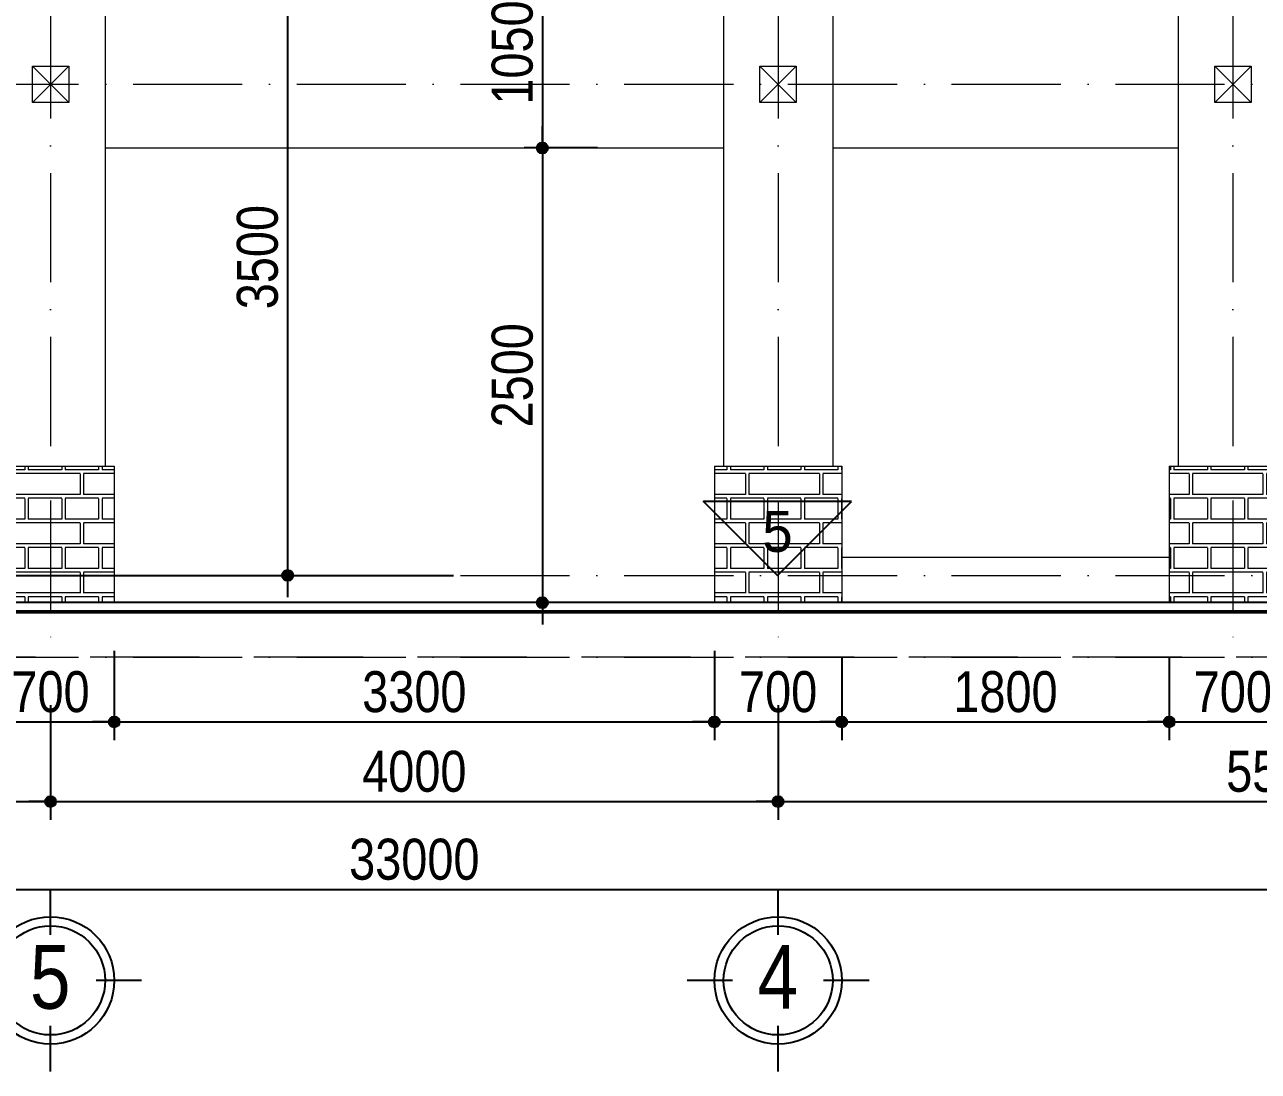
# Model space of a CAD drawing. Extents: x -1107188 to -523840, y 39692 to 514392.
# Drawn here: x -1084518 to -1077736, y 407575 to 413330 of the extents above; entities that cross this region are included whole.
import ezdxf
from ezdxf.enums import TextEntityAlignment as Align

# ---------------------------------------------------------------- set-up
doc = ezdxf.new("R2010")
doc.units = 0
doc.linetypes.add('ACAD_ISO10W100', pattern=[18, 12, -3, 0, -3])
doc.layers.get('DEFPOINTS').update_dxf_attribs({"linetype": 'CONTINUOUS'})
for name, color, linetype in [('009', 251, 'CONTINUOUS'), ('DIM', 1, 'CONTINUOUS'), ('TAGS', 60, 'CONTINUOUS'), ('TUONG', 131, 'CONTINUOUS')]:
    doc.layers.add(name, color=color, linetype=linetype)
for name, color, linetype, lineweight in [('HACHT', 8, 'CONTINUOUS', 5), ('NET-THAY', 2, 'CONTINUOUS', 13), ('TRUC', 24, 'CONTINUOUS', 0)]:
    doc.layers.add(name, color=color, linetype=linetype, lineweight=lineweight)
doc.styles.add('AVO', font='')
doc.styles.add('HEL-CONDENSE', font='')
doc.styles.add('VNI-HELVE-CONDENSEN', font='')
doc.styles.get('AVO').set_extended_font_data('VNI-Avo')
doc.styles.get('HEL-CONDENSE').set_extended_font_data('VNI-Helve-Condense')
doc.styles.get('VNI-HELVE-CONDENSEN').set_extended_font_data('VNI-Helve-Condense')
doc.dimstyles.new('D100', dxfattribs={"dimtxt": 225, "dimasz": 1.2, "dimexe": 100, "dimexo": 0, "dimgap": 50, "dimtad": 1, "dimdec": 0, "dimzin": 13, "dimdsep": 46, "dimtxsty": 'HEL-CONDENSE', "dimblk": 'D50', "dimcen": 0, "dimclrd": 1, "dimclre": 1, "dimclrt": 7, "dimadec": 0, "dimazin": 0, "dimtfac": 1, "dimtdec": 0, "dimtmove": 0, "dimatfit": 3, "dimldrblk": 'D50', "dimfxl": 1, "dimtolj": 1, "dimtzin": 13, "dimarcsym": 0})
pattern_1 = [(180, (-2396478.65, 162383.13), (-3e-14, -270.968), [387.35, -19.05]), (180, (-2396478.65, 162268.83), (-3e-14, -270.968), [387.35, -19.05]), (180, (-2396580.25, 162247.64), (-3e-14, -270.968), [184.15, -19.05]), (180, (-2396580.25, 162133.34), (-3e-14, -270.968), [184.15, -19.05]), (270, (-2396478.65, 162383.13), (406.4, -7e-14), [114.3, -156.6672]), (270, (-2396459.6, 162383.13), (406.4, -7e-14), [114.3, -156.6672]), (270, (-2396580.25, 162247.64), (203.2, -4e-14), [114.3, -156.6672]), (270, (-2396561.2, 162247.64), (203.2, -4e-14), [114.3, -156.6672])]

# ---------------------------------------------------------------- blocks, each defined once
blk = doc.blocks.new('D50')
at = {"layer": 'DIM'}
blk.add_hatch(color=256, dxfattribs=at).paths.add_polyline_path([(25, 0, 1), (-25, 0, 1)])
blk.add_line((25, 0), (100, 0), dxfattribs=at)
blk.add_circle((0, 0), 25, dxfattribs=at)
blk = doc.blocks.new('*D768')
at = {"layer": 'DEFPOINTS', "color": 0, "transparency": 16777216}
for p in [(-1089875.8, 409587.3), (-1084375.8, 409587.3), (-1084375.8, 409057.9)]:
    blk.add_point(p, dxfattribs=at)
at = {"layer": 'DIM', "color": 1, "lineweight": -2, "transparency": 16777216}
for p, q in [((-1089875.8, 409587.3), (-1089875.8, 408957.9)), ((-1084375.8, 409587.3), (-1084375.8, 408957.9)), ((-1089874.6, 409057.9), (-1084377, 409057.9))]:
    blk.add_line(p, q, dxfattribs=at)
at = {"layer": 'DIM', "color": 1, "lineweight": -2, "transparency": 16777216, "xscale": 1.199999999999999, "yscale": 1.199999999999999, "zscale": 1.199999999999999, "rotation": 180}
blk.add_blockref('D50', (-1089875.8, 409057.9), dxfattribs=at)
at = {"layer": 'DIM', "color": 1, "lineweight": -2, "transparency": 16777216, "xscale": 1.199999999999999, "yscale": 1.199999999999999, "zscale": 1.199999999999999}
blk.add_blockref('D50', (-1084375.8, 409057.9), dxfattribs=at)
at = {"layer": 'DIM', "color": 7, "transparency": 16777216, "insert": (-1087125.8, 409222.8), "char_height": 225, "attachment_point": 5, "style": 'HEL-CONDENSE'}
blk.add_mtext('\\A1;5500', dxfattribs=at)
blk = doc.blocks.new('*D769')
at = {"layer": 'DEFPOINTS', "color": 0, "transparency": 16777216}
for p in [(-1084375.8, 409587.3), (-1080375.8, 409587.3), (-1080375.8, 409057.9)]:
    blk.add_point(p, dxfattribs=at)
at = {"layer": 'DIM', "color": 1, "lineweight": -2, "transparency": 16777216}
for p, q in [((-1084375.8, 409587.3), (-1084375.8, 408957.9)), ((-1080375.8, 409587.3), (-1080375.8, 408957.9)), ((-1084374.6, 409057.9), (-1080377, 409057.9))]:
    blk.add_line(p, q, dxfattribs=at)
at = {"layer": 'DIM', "color": 1, "lineweight": -2, "transparency": 16777216, "xscale": 1.199999999999999, "yscale": 1.199999999999999, "zscale": 1.199999999999999, "rotation": 180}
blk.add_blockref('D50', (-1084375.8, 409057.9), dxfattribs=at)
at = {"layer": 'DIM', "color": 1, "lineweight": -2, "transparency": 16777216, "xscale": 1.199999999999999, "yscale": 1.199999999999999, "zscale": 1.199999999999999}
blk.add_blockref('D50', (-1080375.8, 409057.9), dxfattribs=at)
at = {"layer": 'DIM', "color": 7, "transparency": 16777216, "insert": (-1082375.8, 409222.8), "char_height": 225, "attachment_point": 5, "style": 'HEL-CONDENSE'}
blk.add_mtext('\\A1;4000', dxfattribs=at)
blk = doc.blocks.new('*D770')
at = {"layer": 'DEFPOINTS', "color": 0, "transparency": 16777216}
for p in [(-1080375.8, 409587.3), (-1074875.8, 409587.3), (-1074875.8, 409057.9)]:
    blk.add_point(p, dxfattribs=at)
at = {"layer": 'DIM', "color": 1, "lineweight": -2, "transparency": 16777216}
for p, q in [((-1080375.8, 409587.3), (-1080375.8, 408957.9)), ((-1074875.8, 409587.3), (-1074875.8, 408957.9)), ((-1080374.6, 409057.9), (-1074877, 409057.9))]:
    blk.add_line(p, q, dxfattribs=at)
at = {"layer": 'DIM', "color": 1, "lineweight": -2, "transparency": 16777216, "xscale": 1.199999999999999, "yscale": 1.199999999999999, "zscale": 1.199999999999999, "rotation": 180}
blk.add_blockref('D50', (-1080375.8, 409057.9), dxfattribs=at)
at = {"layer": 'DIM', "color": 1, "lineweight": -2, "transparency": 16777216, "xscale": 1.199999999999999, "yscale": 1.199999999999999, "zscale": 1.199999999999999}
blk.add_blockref('D50', (-1074875.8, 409057.9), dxfattribs=at)
at = {"layer": 'DIM', "color": 7, "transparency": 16777216, "insert": (-1077625.8, 409222.8), "char_height": 225, "attachment_point": 5, "style": 'HEL-CONDENSE'}
blk.add_mtext('\\A1;5500', dxfattribs=at)
blk = doc.blocks.new('*D773')
at = {"layer": 'DEFPOINTS', "color": 0, "transparency": 16777216}
for p in [(-1098875.8, 409587.3), (-1065875.8, 409587.3), (-1065875.8, 408574.5)]:
    blk.add_point(p, dxfattribs=at)
at = {"layer": 'DIM', "color": 1, "lineweight": -2, "transparency": 16777216}
for p, q in [((-1098875.8, 409587.3), (-1098875.8, 408474.5)), ((-1065875.8, 409587.3), (-1065875.8, 408474.5)), ((-1098874.6, 408574.5), (-1065877, 408574.5))]:
    blk.add_line(p, q, dxfattribs=at)
at = {"layer": 'DIM', "color": 1, "lineweight": -2, "transparency": 16777216, "xscale": 1.199999999999999, "yscale": 1.199999999999999, "zscale": 1.199999999999999, "rotation": 180}
blk.add_blockref('D50', (-1098875.8, 408574.5), dxfattribs=at)
at = {"layer": 'DIM', "color": 1, "lineweight": -2, "transparency": 16777216, "xscale": 1.199999999999999, "yscale": 1.199999999999999, "zscale": 1.199999999999999}
blk.add_blockref('D50', (-1065875.8, 408574.5), dxfattribs=at)
at = {"layer": 'DIM', "color": 7, "transparency": 16777216, "insert": (-1082375.8, 408739.4), "char_height": 225, "attachment_point": 5, "style": 'HEL-CONDENSE'}
blk.add_mtext('\\A1;33000', dxfattribs=at)
blk = doc.blocks.new('A$C206177D3')
at = {"layer": 'TAGS', "ltscale": 1000}
for p, q in [((-36.6, 240.1), (-36.6, 490.1)), ((-286.6, -9.9), (-536.6, -9.9)), ((463.4, -9.9), (213.4, -9.9)), ((-36.6, -509.9), (-36.6, -259.9))]:
    blk.add_line(p, q, dxfattribs=at)
blk.add_circle((-36.6, -9.9), 350, dxfattribs=at)
at = {"layer": 'TAGS', "color": 254, "ltscale": 1000}
blk.add_circle((-36.6, -9.9), 300, dxfattribs=at)
at = {"layer": 'TAGS', "ltscale": 1000, "style": 'VNI-HELVE-CONDENSEN'}
blk.add_attdef('A', text='', height=350, dxfattribs=at).set_placement((-38.3, -165.6), align=Align.CENTER)
blk = doc.blocks.new('*D824')
at = {"layer": 'DEFPOINTS', "color": 0, "linetype": 'Continuous', "transparency": 16777216}
for p in [(-1084725.8, 409851.6), (-1084025.8, 409887.5), (-1084025.8, 409495.7)]:
    blk.add_point(p, dxfattribs=at)
at = {"layer": 'DIM', "color": 1, "linetype": 'Continuous', "lineweight": -2, "transparency": 16777216}
for p, q in [((-1084725.8, 409851.6), (-1084725.8, 409395.7)), ((-1084025.8, 409887.5), (-1084025.8, 409395.7)), ((-1084724.6, 409495.7), (-1084027, 409495.7))]:
    blk.add_line(p, q, dxfattribs=at)
at = {"layer": 'DIM', "color": 1, "linetype": 'Continuous', "lineweight": -2, "transparency": 16777216, "xscale": 1.199999999999999, "yscale": 1.199999999999999, "zscale": 1.199999999999999, "rotation": 180}
blk.add_blockref('D50', (-1084725.8, 409495.7), dxfattribs=at)
at = {"layer": 'DIM', "color": 1, "linetype": 'Continuous', "lineweight": -2, "transparency": 16777216, "xscale": 1.199999999999999, "yscale": 1.199999999999999, "zscale": 1.199999999999999}
blk.add_blockref('D50', (-1084025.8, 409495.7), dxfattribs=at)
at = {"layer": 'DIM', "color": 7, "linetype": 'Continuous', "transparency": 16777216, "insert": (-1084375.8, 409660.6), "char_height": 225, "attachment_point": 5, "style": 'HEL-CONDENSE'}
blk.add_mtext('\\A1;700', dxfattribs=at)
blk = doc.blocks.new('*D825')
at = {"layer": 'DEFPOINTS', "color": 0, "linetype": 'Continuous', "transparency": 16777216}
for p in [(-1084025.8, 409887.5), (-1080725.8, 409887.5), (-1080725.8, 409495.7)]:
    blk.add_point(p, dxfattribs=at)
at = {"layer": 'DIM', "color": 1, "linetype": 'Continuous', "lineweight": -2, "transparency": 16777216}
for p, q in [((-1084025.8, 409887.5), (-1084025.8, 409395.7)), ((-1080725.8, 409887.5), (-1080725.8, 409395.7)), ((-1084024.6, 409495.7), (-1080727, 409495.7))]:
    blk.add_line(p, q, dxfattribs=at)
at = {"layer": 'DIM', "color": 1, "linetype": 'Continuous', "lineweight": -2, "transparency": 16777216, "xscale": 1.199999999999999, "yscale": 1.199999999999999, "zscale": 1.199999999999999, "rotation": 180}
blk.add_blockref('D50', (-1084025.8, 409495.7), dxfattribs=at)
at = {"layer": 'DIM', "color": 1, "linetype": 'Continuous', "lineweight": -2, "transparency": 16777216, "xscale": 1.199999999999999, "yscale": 1.199999999999999, "zscale": 1.199999999999999}
blk.add_blockref('D50', (-1080725.8, 409495.7), dxfattribs=at)
at = {"layer": 'DIM', "color": 7, "linetype": 'Continuous', "transparency": 16777216, "insert": (-1082375.8, 409660.6), "char_height": 225, "attachment_point": 5, "style": 'HEL-CONDENSE'}
blk.add_mtext('\\A1;3300', dxfattribs=at)
blk = doc.blocks.new('*D826')
at = {"layer": 'DEFPOINTS', "color": 0, "linetype": 'Continuous', "transparency": 16777216}
for p in [(-1080725.8, 409887.5), (-1080025.8, 409851.6), (-1080025.8, 409495.7)]:
    blk.add_point(p, dxfattribs=at)
at = {"layer": 'DIM', "color": 1, "linetype": 'Continuous', "lineweight": -2, "transparency": 16777216}
for p, q in [((-1080725.8, 409887.5), (-1080725.8, 409395.7)), ((-1080025.8, 409851.6), (-1080025.8, 409395.7)), ((-1080724.6, 409495.7), (-1080027, 409495.7))]:
    blk.add_line(p, q, dxfattribs=at)
at = {"layer": 'DIM', "color": 1, "linetype": 'Continuous', "lineweight": -2, "transparency": 16777216, "xscale": 1.199999999999999, "yscale": 1.199999999999999, "zscale": 1.199999999999999, "rotation": 180}
blk.add_blockref('D50', (-1080725.8, 409495.7), dxfattribs=at)
at = {"layer": 'DIM', "color": 1, "linetype": 'Continuous', "lineweight": -2, "transparency": 16777216, "xscale": 1.199999999999999, "yscale": 1.199999999999999, "zscale": 1.199999999999999}
blk.add_blockref('D50', (-1080025.8, 409495.7), dxfattribs=at)
at = {"layer": 'DIM', "color": 7, "linetype": 'Continuous', "transparency": 16777216, "insert": (-1080375.8, 409660.6), "char_height": 225, "attachment_point": 5, "style": 'HEL-CONDENSE'}
blk.add_mtext('\\A1;700', dxfattribs=at)
blk = doc.blocks.new('*D827')
at = {"layer": 'DEFPOINTS', "color": 0, "linetype": 'Continuous', "transparency": 16777216}
for p in [(-1080025.8, 409851.6), (-1078225.8, 409851.6), (-1078225.8, 409495.7)]:
    blk.add_point(p, dxfattribs=at)
at = {"layer": 'DIM', "color": 1, "linetype": 'Continuous', "lineweight": -2, "transparency": 16777216}
for p, q in [((-1080025.8, 409851.6), (-1080025.8, 409395.7)), ((-1078225.8, 409851.6), (-1078225.8, 409395.7)), ((-1080024.6, 409495.7), (-1078227, 409495.7))]:
    blk.add_line(p, q, dxfattribs=at)
at = {"layer": 'DIM', "color": 1, "linetype": 'Continuous', "lineweight": -2, "transparency": 16777216, "xscale": 1.199999999999999, "yscale": 1.199999999999999, "zscale": 1.199999999999999, "rotation": 180}
blk.add_blockref('D50', (-1080025.8, 409495.7), dxfattribs=at)
at = {"layer": 'DIM', "color": 1, "linetype": 'Continuous', "lineweight": -2, "transparency": 16777216, "xscale": 1.199999999999999, "yscale": 1.199999999999999, "zscale": 1.199999999999999}
blk.add_blockref('D50', (-1078225.8, 409495.7), dxfattribs=at)
at = {"layer": 'DIM', "color": 7, "linetype": 'Continuous', "transparency": 16777216, "insert": (-1079125.8, 409660.6), "char_height": 225, "attachment_point": 5, "style": 'HEL-CONDENSE'}
blk.add_mtext('\\A1;1800', dxfattribs=at)
blk = doc.blocks.new('*D828')
at = {"layer": 'DEFPOINTS', "color": 0, "linetype": 'Continuous', "transparency": 16777216}
for p in [(-1078225.8, 409851.6), (-1077525.8, 409851.6), (-1077525.8, 409495.7)]:
    blk.add_point(p, dxfattribs=at)
at = {"layer": 'DIM', "color": 1, "linetype": 'Continuous', "lineweight": -2, "transparency": 16777216}
for p, q in [((-1078225.8, 409851.6), (-1078225.8, 409395.7)), ((-1077525.8, 409851.6), (-1077525.8, 409395.7)), ((-1078224.6, 409495.7), (-1077527, 409495.7))]:
    blk.add_line(p, q, dxfattribs=at)
at = {"layer": 'DIM', "color": 1, "linetype": 'Continuous', "lineweight": -2, "transparency": 16777216, "xscale": 1.199999999999999, "yscale": 1.199999999999999, "zscale": 1.199999999999999, "rotation": 180}
blk.add_blockref('D50', (-1078225.8, 409495.7), dxfattribs=at)
at = {"layer": 'DIM', "color": 1, "linetype": 'Continuous', "lineweight": -2, "transparency": 16777216, "xscale": 1.199999999999999, "yscale": 1.199999999999999, "zscale": 1.199999999999999}
blk.add_blockref('D50', (-1077525.8, 409495.7), dxfattribs=at)
at = {"layer": 'DIM', "color": 7, "linetype": 'Continuous', "transparency": 16777216, "insert": (-1077875.8, 409660.6), "char_height": 225, "attachment_point": 5, "style": 'HEL-CONDENSE'}
blk.add_mtext('\\A1;700', dxfattribs=at)
blk = doc.blocks.new('*D849')
at = {"layer": 'DEFPOINTS', "color": 0, "linetype": 'Continuous', "transparency": 16777216}
for p in [(-1081421.1, 413701.6), (-1081671.5, 412651.6), (-1081368, 412651.6)]:
    blk.add_point(p, dxfattribs=at)
at = {"layer": 'DIM', "color": 1, "linetype": 'Continuous', "lineweight": -2, "transparency": 16777216}
for p, q in [((-1081421.1, 413701.6), (-1081771.5, 413701.6)), ((-1081671.5, 413700.4), (-1081671.5, 412652.8)), ((-1081368, 412651.6), (-1081771.5, 412651.6))]:
    blk.add_line(p, q, dxfattribs=at)
at = {"layer": 'DIM', "color": 1, "linetype": 'Continuous', "lineweight": -2, "transparency": 16777216, "xscale": 1.199999999999999, "yscale": 1.199999999999999, "zscale": 1.199999999999999}
for p, rotation in [((-1081671.5, 413701.6), 90), ((-1081671.5, 412651.6), 270)]:
    blk.add_blockref('D50', p, dxfattribs=dict(at, rotation=rotation))
at = {"layer": 'DIM', "color": 7, "linetype": 'Continuous', "transparency": 16777216, "insert": (-1081836.4, 413176.6), "char_height": 225, "attachment_point": 5, "rotation": 90, "style": 'HEL-CONDENSE'}
blk.add_mtext('\\A1;1050', dxfattribs=at)
blk = doc.blocks.new('*D850')
at = {"layer": 'DEFPOINTS', "color": 0, "linetype": 'Continuous', "transparency": 16777216}
for p in [(-1081368, 412651.6), (-1081671.5, 410151.6), (-1081090.3, 410151.6)]:
    blk.add_point(p, dxfattribs=at)
at = {"layer": 'DIM', "color": 1, "linetype": 'Continuous', "lineweight": -2, "transparency": 16777216}
for p, q in [((-1081368, 412651.6), (-1081771.5, 412651.6)), ((-1081671.5, 412650.4), (-1081671.5, 410152.8)), ((-1081090.3, 410151.6), (-1081771.5, 410151.6))]:
    blk.add_line(p, q, dxfattribs=at)
at = {"layer": 'DIM', "color": 1, "linetype": 'Continuous', "lineweight": -2, "transparency": 16777216, "xscale": 1.199999999999999, "yscale": 1.199999999999999, "zscale": 1.199999999999999}
for p, rotation in [((-1081671.5, 412651.6), 90), ((-1081671.5, 410151.6), 270)]:
    blk.add_blockref('D50', p, dxfattribs=dict(at, rotation=rotation))
at = {"layer": 'DIM', "color": 7, "linetype": 'Continuous', "transparency": 16777216, "insert": (-1081836.4, 411401.6), "char_height": 225, "attachment_point": 5, "rotation": 90, "style": 'HEL-CONDENSE'}
blk.add_mtext('\\A1;2500', dxfattribs=at)
blk = doc.blocks.new('TUONG-NAM')
at = {"layer": 'TAGS'}
blk.add_lwpolyline([(-452.5, -452.5), (452.5, -452.5), (0, 0)], close=True, dxfattribs=at)
at = {"layer": 'TAGS', "linetype": 'Continuous', "style": 'AVO'}
blk.add_attdef('KH-TUONG', text='', height=250, dxfattribs=at).set_placement((0.5, -269.3), align=Align.MIDDLE_CENTER)
blk = doc.blocks.new('*D888')
at = {"layer": '009', "color": 1, "lineweight": -2, "transparency": 16777216}
for p, q in [((-1083575.8, 413801.6), (-1082972.5, 413801.6)), ((-1083072.5, 413800.4), (-1083072.5, 410302.8)), ((-1083682.4, 410301.6), (-1082972.5, 410301.6))]:
    blk.add_line(p, q, dxfattribs=at)
at = {"layer": 'DEFPOINTS', "color": 0, "transparency": 16777216}
for p in [(-1083575.8, 413801.6), (-1083682.4, 410301.6), (-1083072.5, 410301.6)]:
    blk.add_point(p, dxfattribs=at)
at = {"layer": '009', "color": 1, "lineweight": -2, "transparency": 16777216, "xscale": 1.199999999999999, "yscale": 1.199999999999999, "zscale": 1.199999999999999}
for p, rotation in [((-1083072.5, 413801.6), 90), ((-1083072.5, 410301.6), 270)]:
    blk.add_blockref('D50', p, dxfattribs=dict(at, rotation=rotation))
at = {"layer": '009', "color": 7, "transparency": 16777216, "insert": (-1083237.4, 412051.6), "char_height": 225, "attachment_point": 5, "rotation": 90, "style": 'HEL-CONDENSE'}
blk.add_mtext('\\A1;3500', dxfattribs=at)

msp = doc.modelspace()

# ---------------------------------------------------------------- hatches: boundary and pattern name
at = {"layer": 'HACHT'}
h = msp.add_hatch(dxfattribs=at)
h.set_pattern_fill('AR-BRELM', color=256, scale=2, angle=180, style=0)
h.set_pattern_definition(pattern_1)
h.paths.add_polyline_path([(-1084725.774, 410901.638), (-1084725.774, 410151.638), (-1084025.774, 410151.638), (-1084025.774, 410901.638)])
h = msp.add_hatch(dxfattribs=at)
h.set_pattern_fill('AR-BRELM', color=256, scale=2, angle=180, style=0)
h.set_pattern_definition(pattern_1)
h.paths.add_polyline_path([(-1080725.774, 410901.638), (-1080725.774, 410151.638), (-1080025.774, 410151.638), (-1080025.774, 410901.638)])
h = msp.add_hatch(dxfattribs=at)
h.set_pattern_fill('AR-BRELM', color=256, scale=2, angle=180, style=0)
h.set_pattern_definition(pattern_1)
h.paths.add_polyline_path([(-1078225.774, 410901.638), (-1078225.774, 410151.638), (-1077525.774, 410151.638), (-1077525.774, 410901.638)])

# ---------------------------------------------------------------- linework, layer by layer
at = {"layer": '009'}
msp.add_line((-1099765.708, 410301.638), (-1082159.839, 410301.638), dxfattribs=at)
at = {"layer": 'NET-THAY'}
msp.add_line((-1080025.774, 410401.638), (-1078225.774, 410401.638), dxfattribs=at)
for points in [[(-1084075.774, 420201.638), (-1084075.774, 410901.638)], [(-1080075.774, 420201.638), (-1080075.774, 410901.638)], [(-1080675.774, 416301.638), (-1080675.774, 412651.638)], [(-1078175.774, 416301.638), (-1078175.774, 412651.638)], [(-1084475.774, 413101.638), (-1084275.774, 413101.638), (-1084275.774, 412901.638), (-1084475.774, 412901.638), (-1084475.774, 413101.638)], [(-1084275.774, 413101.638), (-1084475.774, 412901.638)], [(-1084475.774, 413101.638), (-1084275.774, 412901.638)], [(-1080475.774, 413101.638), (-1080275.774, 413101.638), (-1080275.774, 412901.638), (-1080475.774, 412901.638), (-1080475.774, 413101.638)], [(-1080275.774, 413101.638), (-1080475.774, 412901.638)], [(-1080475.774, 413101.638), (-1080275.774, 412901.638)], [(-1077975.774, 413101.638), (-1077775.774, 413101.638), (-1077775.774, 412901.638), (-1077975.774, 412901.638), (-1077975.774, 413101.638)], [(-1077775.774, 413101.638), (-1077975.774, 412901.638)], [(-1077975.774, 413101.638), (-1077775.774, 412901.638)], [(-1084075.774, 412651.638), (-1080675.774, 412651.638)], [(-1080675.774, 412651.638), (-1080675.774, 410901.638)], [(-1080075.774, 412651.638), (-1078175.774, 412651.638)], [(-1078175.774, 412651.638), (-1078175.774, 410901.638)], [(-1084725.774, 410901.638), (-1084025.774, 410901.638)], [(-1084025.774, 410901.638), (-1084025.774, 410151.638)], [(-1080725.774, 410901.638), (-1080725.774, 410151.638)], [(-1080725.774, 410901.638), (-1080025.774, 410901.638)], [(-1080025.774, 410901.638), (-1080025.774, 410151.638)], [(-1078225.774, 410901.638), (-1078225.774, 410151.638)], [(-1078225.774, 410901.638), (-1077525.774, 410901.638)]]:
    msp.add_lwpolyline(points, dxfattribs=at)
at = {"layer": 'TRUC', "linetype": 'ACAD_ISO10W100', "ltscale": 50}
msp.add_lwpolyline([(-1100124.007, 424214.293), (-1064655.569, 424214.293), (-1064655.569, 409851.638), (-1100124.007, 409851.638)], close=True, dxfattribs=at)
for points in [[(-1084375.774, 424214.293), (-1084375.774, 409851.638)], [(-1084375.774, 424214.293), (-1084375.774, 409851.638)], [(-1080375.774, 424214.293), (-1080375.774, 409851.638)], [(-1077875.774, 424214.293), (-1077875.774, 409851.638)], [(-1100124.007, 413001.638), (-1064655.569, 413001.638)], [(-1100124.007, 410301.638), (-1064655.569, 410301.638)], [(-1100124.007, 409851.638), (-1064655.569, 409851.638)]]:
    msp.add_lwpolyline(points, dxfattribs=at)
at = {"layer": 'TUONG'}
msp.add_lwpolyline([(-1064655.569, 410151.638), (-1100124.007, 410151.638)], dxfattribs=at)
at = {"layer": 'TUONG', "const_width": 20}
msp.add_lwpolyline([(-1064655.569, 410101.638), (-1100124.007, 410101.638)], dxfattribs=at)

# ---------------------------------------------------------------- block references
at = {"layer": 'TAGS', "linetype": 'Continuous'}
ref = msp.add_blockref('TUONG-NAM', (-1080378.885, 410300.597), dxfattribs=dict(at, xscale=0.8999999999068677, yscale=0.9000000000232831, zscale=0.9, rotation=180))
ref.add_attrib('KH-TUONG', '5', dxfattribs={"color": 7, "linetype": 'Continuous', "height": 225, "style": 'AVO'}).set_placement((-1080379.33, 410542.951), align=Align.MIDDLE_CENTER)
at = {"layer": 'TAGS', "ltscale": 1000}
ref = msp.add_blockref('A$C206177D3', (-1084339.152, 408084.386), dxfattribs=at)
ref.add_attrib('A', '5', dxfattribs={"color": 7, "ltscale": 1000, "height": 350, "style": 'VNI-HELVE-CONDENSEN'}).set_placement((-1084377.456, 407918.748), align=Align.CENTER)
ref = msp.add_blockref('A$C206177D3', (-1080339.152, 408084.386), dxfattribs=at)
ref.add_attrib('A', '4', dxfattribs={"color": 7, "ltscale": 1000, "height": 350, "style": 'VNI-HELVE-CONDENSEN'}).set_placement((-1080377.456, 407918.748), align=Align.CENTER)

# ---------------------------------------------------------------- dimensions: what is measured, and where the dimension line sits
at = {"layer": '009'}
dim = msp.add_linear_dim(base=(-1083072.509, 410301.638), p1=(-1083575.774, 413801.638), p2=(-1083682.368, 410301.638), angle=90, dimstyle='D100', dxfattribs=at)
dim.commit()
dim.dimension.update_dxf_attribs({"geometry": '*D888', "text_midpoint": (-1083237.409, 412051.638)})
at = {"layer": 'DIM', "linetype": 'Continuous'}
for base, p1, p2, picture, middle in [((-1081671.531, 412651.638), (-1081421.077, 413701.638), (-1081367.959, 412651.638), '*D849', (-1081836.431, 413176.638)), ((-1081671.531, 410151.638), (-1081367.959, 412651.638), (-1081090.27, 410151.638), '*D850', (-1081836.431, 411401.638))]:
    dim = msp.add_linear_dim(base=base, p1=p1, p2=p2, angle=90, dimstyle='D100', override={"dimtmove": 1}, dxfattribs=at)
    dim.commit()
    dim.dimension.update_dxf_attribs({"geometry": picture, "text_midpoint": middle})
for base, p1, p2, picture, middle in [((-1084025.774, 409495.701), (-1084725.774, 409851.638), (-1084025.774, 409887.451), '*D824', (-1084375.774, 409660.601)), ((-1080725.774, 409495.701), (-1084025.774, 409887.451), (-1080725.774, 409887.451), '*D825', (-1082375.774, 409660.601)), ((-1080025.774, 409495.701), (-1080725.774, 409887.451), (-1080025.774, 409851.638), '*D826', (-1080375.774, 409660.601)), ((-1078225.774, 409495.701), (-1080025.774, 409851.638), (-1078225.774, 409851.638), '*D827', (-1079125.774, 409660.601)), ((-1077525.774, 409495.701), (-1078225.774, 409851.638), (-1077525.774, 409851.638), '*D828', (-1077875.774, 409660.601))]:
    dim = msp.add_linear_dim(base=base, p1=p1, p2=p2, dimstyle='D100', override={"dimtmove": 1}, dxfattribs=at)
    dim.commit()
    dim.dimension.update_dxf_attribs({"geometry": picture, "text_midpoint": middle})
at = {"layer": 'DIM'}
dim = msp.add_aligned_dim(p1=(-1098875.774, 409587.303), p2=(-1065875.774, 409587.303), distance=-1012.771, dimstyle='D100', dxfattribs=at)
dim.commit()
dim.dimension.update_dxf_attribs({"geometry": '*D773', "text_midpoint": (-1082375.774, 408739.432)})
for base, p1, p2, picture, middle in [((-1084375.774, 409057.891), (-1089875.774, 409587.303), (-1084375.774, 409587.303), '*D768', (-1087125.774, 409222.791)), ((-1080375.774, 409057.891), (-1084375.774, 409587.303), (-1080375.774, 409587.303), '*D769', (-1082375.774, 409222.791)), ((-1074875.774, 409057.891), (-1080375.774, 409587.303), (-1074875.774, 409587.303), '*D770', (-1077625.774, 409222.791))]:
    dim = msp.add_linear_dim(base=base, p1=p1, p2=p2, angle=180, dimstyle='D100', override={"dimtmove": 1}, dxfattribs=at)
    dim.commit()
    dim.dimension.update_dxf_attribs({"geometry": picture, "text_midpoint": middle})

doc.saveas('drawing.dxf')
